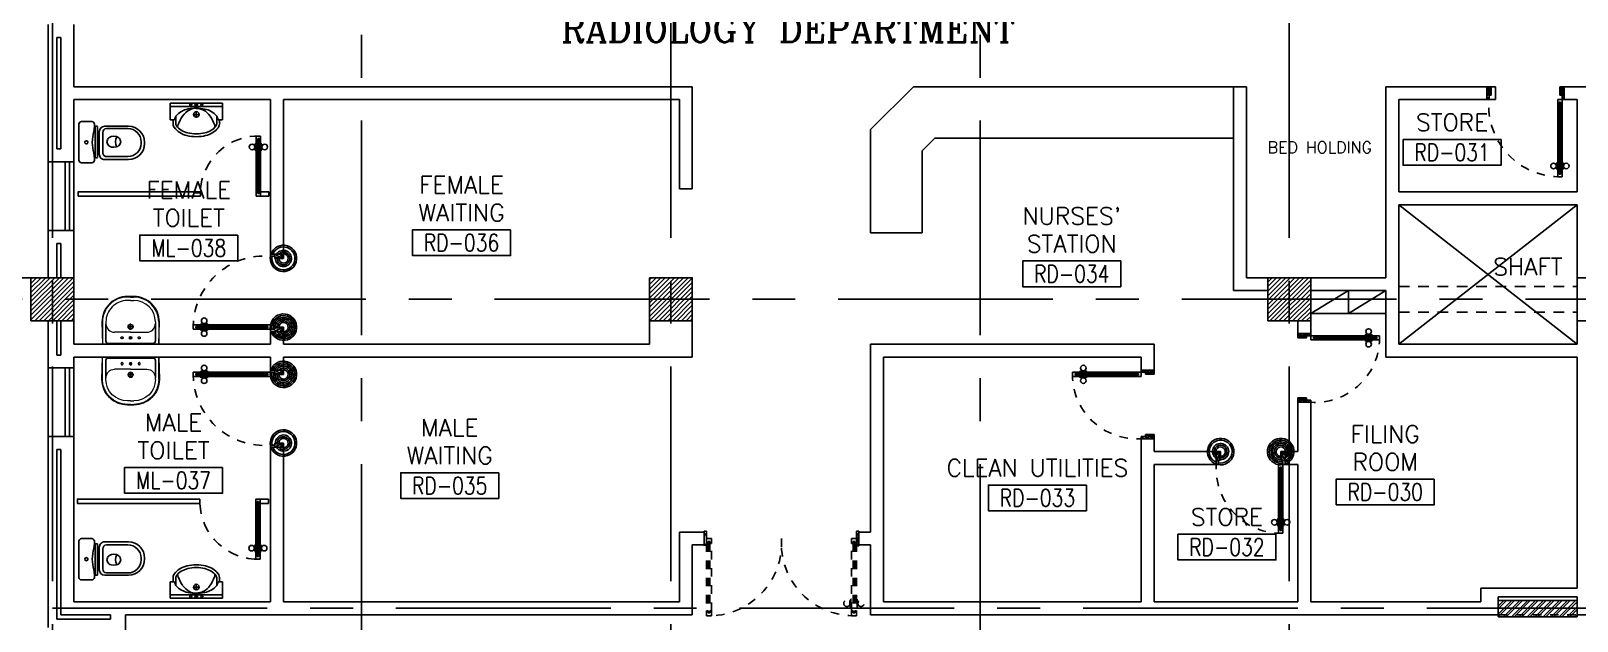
# Model space of a CAD drawing. Extents: x 417819.9 to 417911.9, y 43448 to 43539.2.
# Drawn here: x 417831.21 to 417849.21, y 43507.55 to 43514.42 of the extents above; entities that cross this region are included whole.
import ezdxf
from ezdxf.enums import TextEntityAlignment as Align

# ---------------------------------------------------------------- set-up
doc = ezdxf.new("R2010")
doc.units = 0
doc.header["$MEASUREMENT"] = 0
doc.header["$PDMODE"] = 3
doc.header["$PDSIZE"] = 0.1
for name, pattern in [('CENTERX2', [4, 2.5, -0.5, 0.5, -0.5]), ('DASHED', [0.75, 0.5, -0.25]), ('HIDDEN', [0.375, 0.25, -0.125]), ('HIDDEN2', [0.1875, 0.125, -0.0625])]:
    doc.linetypes.add(name, pattern=pattern)
doc.layers.get('0').update_dxf_attribs({"color": 11, "linetype": 'CONTINUOUS'})
doc.layers.get('DEFPOINTS').update_dxf_attribs({"color": 11, "linetype": 'CONTINUOUS'})
for name, color, linetype in [('AX-DIM', 11, 'CONTINUOUS'), ('AXES', 11, 'CENTERX2'), ('CANOPY-LN', 11, 'CONTINUOUS'), ('COL', 11, 'CONTINUOUS'), ('COUNTER', 11, 'CONTINUOUS'), ('DOOR', 11, 'CONTINUOUS'), ('E-PANELBX', 11, 'CONTINUOUS'), ('FHC', 11, 'CONTINUOUS'), ('FIX', 11, 'CONTINUOUS'), ('HAT', 11, 'CONTINUOUS'), ('HIDDEN', 11, 'HIDDEN2'), ('INSUL', 11, 'CONTINUOUS'), ('Locker', 11, 'CONTINUOUS'), ('PART', 11, 'CONTINUOUS'), ('RM-BOX', 11, 'CONTINUOUS'), ('RM-NAME', 11, 'CONTINUOUS'), ('RM-NO', 11, 'CONTINUOUS'), ('SUNI-FUR', 11, 'CONTINUOUS'), ('WALL', 11, 'CONTINUOUS'), ('WIN', 11, 'CONTINUOUS')]:
    doc.layers.add(name, color=color, linetype=linetype)
doc.styles.add('ROMANC', font='romanc', dxfattribs={"height": 0.1})
doc.styles.add('ROMANS', font='ROMANS.shx', dxfattribs={"width": 0.6})
doc.dimstyles.new('STANDARD in', dxfattribs={"dimtxt": 0.2, "dimasz": 0.1, "dimexe": 0.07, "dimexo": 0.05, "dimgap": 0.1, "dimtad": 1, "dimdec": 0, "dimlfac": 1000, "dimzin": 0, "dimdsep": 46, "dimtxsty": 'ROMANS', "dimblk": 'ARCHTICK', "dimcen": 0.05, "dimdle": 0.05, "dimclrd": 7, "dimclre": 7, "dimclrt": 2, "dimadec": 0, "dimazin": 0, "dimtfac": 1, "dimtdec": 0, "dimtmove": 2, "dimatfit": 3, "dimldrblk": 'ARCHTICK', "dimfxl": 0, "dimtolj": 1, "dimtzin": 0, "dimarcsym": 0})

# ---------------------------------------------------------------- blocks, each defined once
blk = doc.blocks.new('_ARCHTICK')
at = {"color": 0, "linetype": 'ByBlock', "const_width": 0.15}
blk.add_lwpolyline([(-0.5, -0.5), (0.5, 0.5)], dxfattribs=at)
blk = doc.blocks.new('*D167')
at = {"layer": 'AX-DIM', "color": 7, "lineweight": -2}
for p, q in [((417821.305, 43466.574), (417821.305, 43525.994)), ((417831.157, 43525.944), (417821.235, 43525.944)), ((417831.157, 43466.624), (417821.235, 43466.624))]:
    blk.add_line(p, q, dxfattribs=at)
at = {"layer": 'DEFPOINTS', "color": 0}
for p in [(417821.305, 43525.944), (417831.207, 43525.944), (417831.207, 43466.624)]:
    blk.add_point(p, dxfattribs=at)
at = {"layer": 'AX-DIM', "color": 7, "lineweight": -2, "xscale": 0.1, "yscale": 0.1, "zscale": 0.1}
for p, rotation in [((417821.305, 43525.944), 90), ((417821.305, 43466.624), 270)]:
    blk.add_blockref('_ARCHTICK', p, dxfattribs=dict(at, rotation=rotation))
at = {"layer": 'AX-DIM', "color": 2, "insert": (417821.105, 43496.284), "char_height": 0.2, "attachment_point": 5, "rotation": 90, "style": 'ROMANS'}
blk.add_mtext('\\A1;59320', dxfattribs=at)
blk = doc.blocks.new('A$C7E3856AC')
at = {"layer": 'DOOR', "color": 0, "linetype": 'HIDDEN', "ltscale": 0.3}
for p, q in [((131, 800), (81, 800)), ((81, 750), (81, 800)), ((131, 800), (131, 750)), ((1581, 800), (1581, 750)), ((1631, 800), (1581, 800)), ((1631, 750), (1631, 800)), ((98, 750), (81, 750)), ((114, 770), (98, 770)), ((98, 770), (98, 750)), ((114, 750), (114, 770)), ((131, 750), (114, 750)), ((1581, 750), (1598, 750)), ((1598, 770), (1614, 770)), ((1598, 750), (1598, 770)), ((1614, 770), (1614, 750)), ((1614, 750), (1631, 750)), ((74, 160), (65, 160)), ((65, 95), (65, 160)), ((81, 173), (74, 173)), ((74, 173), (74, 83)), ((74, 95), (74, 160)), ((131, 173), (138, 173)), ((138, 173), (138, 83)), ((138, 160), (147, 160)), ((138, 95), (138, 160)), ((147, 95), (147, 160)), ((74, 95), (65, 95)), ((81, 83), (74, 83)), ((81, 50), (98, 50)), ((81, 50), (81, 0)), ((81, 0), (131, 0)), ((131, 0), (81, 0)), ((98, 50), (98, 30)), ((98, 30), (114, 30)), ((114, 50), (131, 50)), ((114, 50), (114, 30)), ((131, 83), (138, 83)), ((131, 50), (131, 0)), ((138, 95), (147, 95)), ((1598, 50), (1581, 50)), ((1581, 50), (1581, 0)), ((1631, 0), (1581, 0)), ((1581, 0), (1631, 0)), ((1598, 50), (1598, 30)), ((1614, 30), (1598, 30)), ((1631, 50), (1614, 50)), ((1614, 50), (1614, 30)), ((1631, 50), (1631, 0))]:
    blk.add_line(p, q, dxfattribs=at)
at = {"layer": 'DOOR', "linetype": 'HIDDEN', "ltscale": 0.3}
for p, q in [((81, 750), (81, 50)), ((98, 750), (98, 50)), ((114, 750), (114, 50)), ((131, 50), (131, 750)), ((1581, 50), (1581, 750)), ((1598, 750), (1598, 50)), ((1614, 750), (1614, 50)), ((1631, 750), (1631, 50))]:
    blk.add_line(p, q, dxfattribs=at)
at = {"layer": 'DOOR', "color": 0, "linetype": 'HIDDEN', "ltscale": 0.3}
for centre in [(32, 128), (179, 128)]:
    blk.add_circle(centre, 32.4, dxfattribs=at)
at = {"layer": 'DOOR', "linetype": 'HIDDEN', "ltscale": 0.3}
for centre, start, end in [((106, 752), 268.0938, 3.7249), ((1606, 752), 176.2751, 271.9062)]:
    blk.add_arc(centre, 752, start, end, dxfattribs=at)
blk = doc.blocks.new('*X105')
at = {"color": 0}
for p, q in [((24139, 55110), (24630, 55601)), ((24139, 55164), (24577, 55601)), ((24139, 55217), (24524, 55601)), ((24139, 55270), (24471, 55601)), ((24139, 55323), (24418, 55601)), ((24139, 55376), (24365, 55601)), ((24139, 55429), (24312, 55601)), ((24139, 55482), (24258, 55601)), ((24139, 55535), (24205, 55601)), ((24139, 55588), (24152, 55601)), ((24183, 55101), (24639, 55557)), ((24236, 55101), (24639, 55504)), ((24289, 55101), (24639, 55451)), ((24342, 55101), (24639, 55398)), ((24395, 55101), (24639, 55345)), ((24448, 55101), (24639, 55292)), ((24501, 55101), (24639, 55239)), ((24554, 55101), (24639, 55186)), ((24607, 55101), (24639, 55133))]:
    blk.add_line(p, q, dxfattribs=at)
blk = doc.blocks.new('COL50')
at = {"layer": 'COL'}
blk.add_lwpolyline([(-250, 250), (-250, -250), (250, -250), (250, 250)], close=True, dxfattribs=at)
blk = doc.blocks.new('*X104')
at = {"color": 0}
for p, q in [((31339, 55151), (31789, 55601)), ((31339, 55204), (31736, 55601)), ((31339, 55257), (31683, 55601)), ((31339, 55310), (31630, 55601)), ((31339, 55363), (31577, 55601)), ((31339, 55416), (31524, 55601)), ((31339, 55469), (31471, 55601)), ((31339, 55522), (31418, 55601)), ((31339, 55575), (31365, 55601)), ((31342, 55101), (31839, 55598)), ((31395, 55101), (31839, 55545)), ((31448, 55101), (31839, 55492)), ((31501, 55101), (31839, 55439)), ((31554, 55101), (31839, 55386)), ((31607, 55101), (31839, 55333)), ((31660, 55101), (31839, 55280)), ((31713, 55101), (31839, 55227)), ((31766, 55101), (31839, 55174)), ((31820, 55101), (31839, 55121))]:
    blk.add_line(p, q, dxfattribs=at)
blk = doc.blocks.new('RM1')
at = {"layer": 'RM-BOX'}
blk.add_lwpolyline([(570, -200), (-570, -200), (-570, -500), (570, -500)], close=True, dxfattribs=at)
at = {"layer": 'RM-NAME', "style": 'ROMANS'}
for tag, p in [('ROOMNAME1', (0, 324)), ('ROOMNAME2', (0, 0))]:
    blk.add_attdef(tag, text='', height=200, dxfattribs=at).set_placement(p, align=Align.MIDDLE)
at = {"layer": 'RM-NO', "style": 'ROMANS', "width": 0.8}
blk.add_attdef('ROOMNO', text='', height=200, dxfattribs=at).set_placement((0, -350), align=Align.MIDDLE)
blk = doc.blocks.new('*X130')
at = {"color": 0}
for p, q in [((39290, 55942), (39763, 56416)), ((39290, 55995), (39710, 56416)), ((39290, 56048), (39657, 56416)), ((39290, 56101), (39604, 56416)), ((39290, 56154), (39551, 56416)), ((39290, 56207), (39498, 56416)), ((39290, 56260), (39445, 56416)), ((39290, 56313), (39392, 56416)), ((39290, 56366), (39339, 56416)), ((39316, 55916), (39790, 56389)), ((39369, 55916), (39790, 56336)), ((39422, 55916), (39790, 56283)), ((39475, 55916), (39790, 56230)), ((39528, 55916), (39790, 56177)), ((39581, 55916), (39790, 56124)), ((39634, 55916), (39790, 56071)), ((39687, 55916), (39790, 56018)), ((39741, 55916), (39790, 55965))]:
    blk.add_line(p, q, dxfattribs=at)
blk = doc.blocks.new('DOOR90')
at = {"layer": 'DOOR', "color": 7, "linetype": 'ByBlock'}
for p, q in [((-150, 0), (0, 0)), ((-150, 0), (-150, -25)), ((0, -50), (-114, 0)), ((0, -50), (-40, 0)), ((0, -50), (0, 0)), ((-1000, -25), (-1050, -25)), ((-1050, -75), (-1050, -25)), ((-1050, -25), (-1050, -75)), ((-1000, -75), (-1050, -75)), ((-1000, -42), (-1020, -42)), ((-1020, -42), (-1020, -58)), ((-1000, -58), (-1020, -58)), ((-1000, -25), (-1000, -42)), ((-1000, -58), (-1000, -75)), ((-878, -18), (-968, -18)), ((-968, -25), (-968, -18)), ((-968, -75), (-968, -82)), ((-878, -82), (-968, -82)), ((-955, -9), (-890, -9)), ((-955, -18), (-955, -9)), ((-955, -18), (-890, -18)), ((-955, -82), (-890, -82)), ((-955, -82), (-955, -91)), ((-955, -91), (-890, -91)), ((-890, -18), (-890, -9)), ((-890, -82), (-890, -91)), ((-878, -25), (-878, -18)), ((-878, -75), (-878, -82)), ((-200, -25), (-150, -25)), ((-200, -42), (-200, -25)), ((-180, -42), (-200, -42)), ((-200, -58), (-180, -58)), ((-200, -75), (-200, -58)), ((-150, -75), (-200, -75)), ((-180, -58), (-180, -42)), ((-150, -25), (-100, -25)), ((-150, -75), (-150, -25)), ((-100, -25), (-100, -50)), ((0, -50), (-100, -37)), ((-100, -50), (0, -50)), ((-150, -875), (-100, -875)), ((-150, -900), (-150, -875)), ((-150, -900), (0, -900)), ((0, -900), (-150, -900)), ((0, -850), (-114, -900)), ((-100, -875), (-100, -850)), ((0, -850), (-100, -863)), ((-100, -850), (0, -850)), ((0, -850), (-40, -900)), ((0, -850), (0, -900))]:
    blk.add_line(p, q, dxfattribs=at)
at = {"layer": 'DOOR', "linetype": 'ByBlock'}
for p, q in [((-200, -25), (-1000, -25)), ((-200, -42), (-1000, -42)), ((-200, -58), (-1000, -58)), ((-1000, -75), (-200, -75))]:
    blk.add_line(p, q, dxfattribs=at)
at = {"layer": 'DOOR', "color": 7, "linetype": 'ByBlock'}
for centre in [(-923, 24), (-923, -124)]:
    blk.add_circle(centre, 32.4, dxfattribs=at)
for centre, radius, start, end in [((0, -50), 154, 161.1053, 166.2858), ((0, -50), 94.4, 148.0182, 180), ((0, -50), 134, 158.1598, 169.28), ((0, -50), 114, 154.0838, 167.3774), ((0, -50), 74.4, 137.7764, 180), ((0, -50), 54.4, 113.2074, 180), ((0, -50), 34.4, 90, 180), ((0, -50), 14.4, 90, 180), ((0, -850), 154, 193.7142, 198.8947), ((0, -850), 134, 190.72, 201.8402), ((0, -850), 94.4, 180, 211.9818), ((0, -850), 74.4, 180, 222.2236), ((0, -850), 54.4, 180, 246.7926), ((0, -850), 34.4, 180, 270), ((0, -850), 14.4, 180, 270)]:
    blk.add_arc(centre, radius, start, end, dxfattribs=at)
at = {"layer": 'DOOR', "linetype": 'HIDDEN', "ltscale": 0.5}
blk.add_arc((-222, -50), 828, 178.2701, 275.003, dxfattribs=at)
blk = doc.blocks.new('A$C09EF76E8')
at = {"layer": 'DOOR', "color": 0, "linetype": 'ByBlock'}
for p, q in [((777, 950), (727, 950)), ((727, 950), (777, 950)), ((727, 900), (727, 950)), ((760, 920), (744, 920)), ((744, 900), (744, 920)), ((760, 900), (760, 920)), ((777, 900), (777, 950)), ((719, 855), (710, 855)), ((710, 855), (710, 790)), ((719, 790), (710, 790)), ((727, 868), (719, 868)), ((719, 778), (719, 868)), ((719, 855), (719, 790)), ((727, 778), (719, 778)), ((744, 900), (727, 900)), ((777, 900), (760, 900)), ((777, 868), (784, 868)), ((777, 778), (784, 778)), ((784, 778), (784, 868)), ((784, 855), (793, 855)), ((784, 855), (784, 790)), ((784, 790), (793, 790)), ((793, 855), (793, 790)), ((727, 150), (727, 200)), ((727, 200), (744, 200)), ((744, 200), (744, 180)), ((760, 180), (760, 200)), ((760, 200), (777, 200)), ((777, 200), (777, 150)), ((2, 0), (2, 150)), ((2, 150), (27, 150)), ((2, 150), (2, 0)), ((27, 150), (27, 100)), ((27, 100), (52, 100)), ((52, 100), (52, 0)), ((727, 150), (777, 150)), ((744, 180), (760, 180)), ((777, 100), (752, 100)), ((752, 100), (752, 0)), ((777, 150), (777, 100)), ((802, 150), (777, 150)), ((802, 150), (802, 0)), ((52, 0), (2, 0)), ((752, 0), (802, 0))]:
    blk.add_line(p, q, dxfattribs=at)
at = {"layer": 'DOOR', "linetype": 'ByBlock'}
for p, q in [((727, 900), (727, 200)), ((744, 200), (744, 900)), ((760, 200), (760, 900)), ((777, 200), (777, 900)), ((802, 0), (802, 150))]:
    blk.add_line(p, q, dxfattribs=at)
at = {"layer": 'DOOR', "color": 9, "linetype": 'ByBlock'}
for p, q in [((52, 0), (2, 114)), ((52, 0), (2, 40)), ((52, 0), (38, 100)), ((752, 0), (802, 114)), ((752, 0), (765, 100)), ((752, 0), (802, 40))]:
    blk.add_line(p, q, dxfattribs=at)
at = {"layer": 'DOOR', "color": 0, "linetype": 'ByBlock'}
for centre in [(678, 823), (825, 823)]:
    blk.add_circle(centre, 32.4, dxfattribs=at)
at = {"layer": 'DOOR', "linetype": 'HIDDEN', "ltscale": 0.5}
blk.add_arc((752, 199), 752, 88.0938, 183.7249, dxfattribs=at)
at = {"layer": 'DOOR', "color": 9, "linetype": 'ByBlock'}
for centre, radius, start, end in [((52, 0), 154, 103.7142, 108.8947), ((52, 0), 134, 100.72, 111.8402), ((52, 0), 94.4, 90, 121.9818), ((52, 0), 74.4, 90, 132.2236), ((52, 0), 54.4, 90, 156.7926), ((52, 0), 34.4, 90, 180), ((52, 0), 14.4, 90, 180), ((752, 0), 94.4, 58.0182, 90), ((752, 0), 74.4, 47.7764, 90), ((752, 0), 54.4, 23.2074, 90), ((752, 0), 34.4, 0, 90), ((752, 0), 14.4, 0, 90), ((752, 0), 134, 68.1598, 79.28), ((752, 0), 114, 64.0838, 77.3774), ((752, 0), 154, 71.1053, 76.2858)]:
    blk.add_arc(centre, radius, start, end, dxfattribs=at)
blk = doc.blocks.new('2')
at = {"layer": 'SUNI-FUR', "linetype": 'Continuous'}
for p, q in [((0.016, 0.724), (-0.003, 0.724)), ((0.014, 0.765), (0.004, 0.765)), ((-0.185, 0.576), (-0.185, 0.3)), ((-0.159, 0.57), (-0.159, 0.32)), ((0.168, 0.32), (0.168, 0.57)), ((0.203, 0.3), (0.203, 0.576)), ((-0.065, 0.438), (-0.07, 0.406)), ((-0.07, 0.406), (-0.065, 0.375)), ((-0.005, 0.487), (-0.029, 0.481)), ((0.019, 0.481), (-0.005, 0.487)), ((0.06, 0.406), (0.055, 0.438)), ((0.057, 0.377), (0.06, 0.406)), ((-0.186, 0.199), (-0.186, 0.208)), ((-0.176, 0.218), (0.172, 0.218)), ((0.172, 0.189), (-0.176, 0.189)), ((-0.122, 0.237), (0.009, 0.237)), ((-0.113, 0.279), (0.008, 0.279)), ((-0.029, 0.331), (-0.005, 0.326)), ((-0.005, 0.326), (0.019, 0.331)), ((0.001, 0.279), (0.123, 0.279)), ((0.008, 0.279), (0.001, 0.279)), ((0.009, 0.237), (0.14, 0.237)), ((0.182, 0.208), (0.182, 0.199)), ((-0.241, 0.03), (-0.241, 0.15)), ((-0.211, 0.18), (-0.17, 0.18)), ((0.211, 0), (-0.211, 0)), ((0.174, 0.18), (0.211, 0.18)), ((0.174, 0.18), (0.174, 0.18)), ((0.241, 0.15), (0.241, 0.03))]:
    blk.add_line(p, q, dxfattribs=at)
blk.add_circle((0.002, 0.087), 0.0184, dxfattribs=at)
for centre, radius, start, end in [((0.004, 0.576), 0.189, 90, 180), ((-0.005, 0.57), 0.154, 90, 180), ((0.014, 0.576), 0.189, 0, 90), ((0.014, 0.57), 0.154, 0, 90), ((0.013, 0.412), 0.082, 141.0758, 161.504), ((0.013, 0.401), 0.082, 198.496, 218.9242), ((-0.007, 0.537), 0.112, 239.4234, 302.9162), ((0.002, 0.421), 0.0682, 117.1532, 141.0758), ((-0.012, 0.421), 0.0682, 38.9242, 62.8468), ((-0.023, 0.412), 0.082, 18.496, 38.9242), ((-0.029, 0.406), 0.0901, 321.0758, 341.504), ((-0.176, 0.208), 0.01, 90, 180), ((-0.176, 0.199), 0.01, 180, 270), ((-0.122, 0.3), 0.063, 180, 270), ((-0.116, 0.322), 0.0432, 183.5129, 273.5129), ((0.002, 0.392), 0.0682, 218.9242, 242.8468), ((-0.012, 0.392), 0.0682, 297.1532, 321.0758), ((0.125, 0.322), 0.0432, 266.4871, 356.4871), ((0.14, 0.3), 0.063, 270, 0), ((0.172, 0.208), 0.01, 0, 90), ((0.172, 0.199), 0.01, 270, 0), ((-0.211, 0.15), 0.03, 90, 180), ((-0.211, 0.03), 0.03, 180, 270), ((-0.201, -0.252), 0.433, 79.7535, 85.8109), ((0.075, 1.126), 0.973, 258.1938, 265.7347), ((-0.07, 1.126), 0.973, 274.2653, 281.8062), ((0.206, -0.252), 0.433, 94.1891, 100.2465), ((0.211, 0.15), 0.03, 0, 90), ((0.211, 0.03), 0.03, 270, 0)]:
    blk.add_arc(centre, radius, start, end, dxfattribs=at)
blk = doc.blocks.new('3')
at = {"layer": 'SUNI-FUR', "linetype": 'Continuous'}
for p, q in [((-0.304, 0), (-0.304, -0.192)), ((0.304, 0), (-0.304, 0)), ((0.304, -0.192), (0.304, 0)), ((0.304, -0.039), (-0.304, -0.039)), ((-0.254, -0.192), (-0.239, -0.15)), ((-0.239, -0.228), (-0.239, -0.15)), ((0.032, -0.13), (-0.032, -0.13)), ((0.016, -0.021), (-0.015, -0.021)), ((0, -0.005), (0, -0.037)), ((0, -0.098), (0, -0.162)), ((0.239, -0.15), (0.254, -0.192)), ((0.239, -0.15), (0.239, -0.228)), ((-0.304, -0.192), (-0.254, -0.192)), ((-0.271, -0.228), (-0.271, -0.192)), ((0.254, -0.192), (0.304, -0.192)), ((0.271, -0.192), (0.271, -0.228))]:
    blk.add_line(p, q, dxfattribs=at)
for centre, radius in [((-0.065, -0.021), 0.0124), ((0, -0.13), 0.0325), ((0, -0.021), 0.0155), ((0.065, -0.021), 0.0124)]:
    blk.add_circle(centre, radius, dxfattribs=at)
for centre, radius, start, end in [((-0.085, -0.267), 0.193, 117.0377, 142.6695), ((0.104, -0.343), 0.328, 144.0392, 163.2739), ((-0.028, -0.365), 0.307, 103.0865, 118.1878), ((0.054, -0.312), 0.27, 118.7422, 143.0578), ((-0.008, -0.528), 0.47, 89.0532, 100.9895), ((-0.012, -0.189), 0.13, 84.8536, 119.4454), ((0, -0.527), 0.469, 78.0637, 90), ((0.003, -0.228), 0.168, 61.4441, 91.1678), ((-0.04, -0.297), 0.25, 35.9608, 60.2764), ((0.034, -0.367), 0.306, 62.9623, 78.0637), ((-0.104, -0.343), 0.328, 16.7261, 35.9608), ((0.085, -0.267), 0.193, 37.3305, 62.9623), ((-0.191, -0.235), 0.0807, 174.5539, 214.673), ((-0.083, -0.16), 0.212, 214.673, 239.0867), ((-0.187, -0.234), 0.0525, 173.0893, 213.2084), ((-0.083, -0.16), 0.18, 214.673, 239.0867), ((0.204, -0.373), 0.433, 163.2739, 167.375), ((-0.035, -0.081), 0.305, 239.0867, 256.0699), ((-0.035, -0.081), 0.272, 239.0867, 256.0699), ((0, 0.062), 0.419, 256.0699, 270), ((0, 0.062), 0.419, 270, 283.9301), ((0.035, -0.081), 0.272, 283.9301, 300.9133), ((0.035, -0.081), 0.305, 283.9301, 300.9133), ((0.089, -0.171), 0.167, 300.9133, 325.327), ((0.089, -0.171), 0.2, 300.9133, 325.327), ((-0.204, -0.373), 0.433, 12.7359, 16.7261), ((0.171, -0.228), 0.068, 325.327, 0), ((0.171, -0.228), 0.101, 325.327, 0), ((0, 0.062), 0.452, 256.0699, 270), ((0, 0.062), 0.452, 270, 283.9301)]:
    blk.add_arc(centre, radius, start, end, dxfattribs=at)
blk = doc.blocks.new('LAV-003')
at = {"layer": 'FIX', "linetype": 'ByBlock'}
blk.add_line((-328, -25), (328, -25), dxfattribs=at)
at = {"layer": 'FIX', "linetype": 'Continuous', "lineweight": 20}
for p, q in [((-328, -285), (-328, -25)), ((0, -165), (-187, -165)), ((0, -165), (187, -165)), ((328, -285), (328, -25)), ((-288, -285), (-288, -265)), ((287, -285), (287, -265)), ((0, -535), (-38, -535)), ((0, -535), (38, -535)), ((0, -575), (-38, -575)), ((0, -575), (38, -575))]:
    blk.add_line(p, q, dxfattribs=at)
at = {"layer": 'FIX', "linetype": 'ByBlock', "ltscale": 0.3}
for p, q in [((-288, -265), (-288, -60)), ((0, -35), (-262, -35)), ((0, -35), (262, -35)), ((287, -265), (287, -60))]:
    blk.add_line(p, q, dxfattribs=at)
at = {"layer": 'FIX', "lineweight": 20}
for p, q in [((-16, -101), (15, -101)), ((0, -85), (0, -116))]:
    blk.add_line(p, q, dxfattribs=at)
at = {"layer": 'FIX', "linetype": 'DASHED', "lineweight": 20, "ltscale": 0.04}
for p, q in [((-36, -230), (37, -230)), ((0, -194), (0, -266))]:
    blk.add_line(p, q, dxfattribs=at)
at = {"layer": 'FIX', "linetype": 'Continuous', "lineweight": 20}
blk.add_lwpolyline([(295, -25), (0, -25), (-328, -25), (-334, -285, 0.414214), (-38, -582), (0, -582), (38, -582, 0.414214), (334, -285), (328, -25), (0, -25)], format="xyb", dxfattribs=at)
at = {"layer": 'FIX', "linetype": 'HIDDEN', "lineweight": 20, "ltscale": 0.05}
for centre in [(-100, -101), (100, -101)]:
    blk.add_circle(centre, 12.4, dxfattribs=at)
at = {"layer": 'FIX', "lineweight": 20}
for centre, radius in [((0, -101), 15.5), ((0, -230), 29.5), ((0, -230), 22.5)]:
    blk.add_circle(centre, radius, dxfattribs=at)
at = {"layer": 'FIX', "linetype": 'ByBlock', "ltscale": 0.3}
for centre, start, end in [((-262, -60), 90, 180), ((262, -60), 0, 90)]:
    blk.add_arc(centre, 25, start, end, dxfattribs=at)
at = {"layer": 'FIX', "linetype": 'Continuous', "lineweight": 20}
for centre, radius, start, end in [((-187, -265), 100, 90, 180), ((187, -265), 100, 0, 90), ((-38, -285), 290, 180, 270), ((-38, -285), 250, 180, 270), ((38, -285), 290, 270, 0), ((38, -285), 250, 270, 0)]:
    blk.add_arc(centre, radius, start, end, dxfattribs=at)

msp = doc.modelspace()

# ---------------------------------------------------------------- hatches: boundary and pattern name
at = {"layer": 'FHC', "linetype": 'ByBlock', "ltscale": 0.3}
h = msp.add_hatch(dxfattribs=at)
h.set_pattern_fill('ANSI32', color=11, scale=175, style=0)
h.set_pattern_definition([(44.999998, (417616.090424, 43476.54332), (-0.046403885, 0.046403882), []), (44.999998, (417616.12136, 43476.54332), (-0.046403885, 0.046403882), [])])
h.paths.add_polyline_path([(417849.2066, 43507.5943), (417849.2066, 43507.7843), (417848.2866, 43507.7843), (417848.2866, 43507.5943)])
h.paths.add_polyline_path([(417848.074, 43507.1732), (417848.074, 43507.594), (417848.3365, 43507.594), (417848.3365, 43507.1732)], flags=9)

# ---------------------------------------------------------------- linework, layer by layer
at = {"layer": 'AXES'}
for p, q in [((417831.4566, 43460.01), (417831.4566, 43538.4875)), ((417838.6566, 43460.01), (417838.6566, 43538.4875)), ((417845.8566, 43460.01), (417845.8566, 43538.4875)), ((417835.0566, 43466.8743), (417835.0566, 43525.6943)), ((417842.2566, 43466.8743), (417842.2566, 43525.6943)), ((417820.6052, 43511.2943), (417889.6966, 43511.2943)), ((417831.4566, 43507.6943), (417889.6966, 43507.6943))]:
    msp.add_line(p, q, dxfattribs=at)
at = {"layer": 'CANOPY-LN', "linetype": 'HIDDEN2'}
msp.add_line((417829.0566, 43511.5443), (417831.2066, 43511.5443), dxfattribs=at)
at = {"layer": 'CANOPY-LN', "linetype": 'HIDDEN2', "ltscale": 1.5}
msp.add_line((417829.0566, 43511.5443), (417831.2066, 43511.5443), dxfattribs=at)
at = {"layer": 'COUNTER'}
for p, q in [((417841.4805, 43513.7693), (417840.9805, 43513.2693)), ((417845.2066, 43513.7693), (417841.4805, 43513.7693)), ((417840.9805, 43513.2693), (417840.9805, 43512.0693)), ((417841.7291, 43513.1693), (417841.5805, 43513.0208)), ((417845.2066, 43513.1693), (417841.7291, 43513.1693)), ((417841.5805, 43513.0208), (417841.5805, 43512.0693)), ((417840.9805, 43512.0693), (417841.5805, 43512.0693))]:
    msp.add_line(p, q, dxfattribs=at)
at = {"layer": 'DOOR', "linetype": 'ByBlock'}
for p, q in [((417833.8132, 43513.1002), (417833.8132, 43513.0354)), ((417833.8222, 43513.1002), (417833.8132, 43513.1002)), ((417833.8222, 43513.0354), (417833.8132, 43513.0354)), ((417833.8222, 43513.0228), (417833.8222, 43513.1128)), ((417833.8294, 43513.1128), (417833.8222, 43513.1128)), ((417833.8222, 43513.1002), (417833.8222, 43513.0354)), ((417833.8294, 43513.0228), (417833.8222, 43513.0228)), ((417833.8294, 43513.1451), (417833.8294, 43513.1951)), ((417833.8294, 43513.1951), (417833.8794, 43513.1951)), ((417833.8794, 43513.1951), (417833.8294, 43513.1951)), ((417833.8294, 43513.1451), (417833.8294, 43512.5451)), ((417833.8464, 43513.1451), (417833.8294, 43513.1451)), ((417833.8464, 43513.1451), (417833.8464, 43513.1651)), ((417833.8624, 43513.1651), (417833.8464, 43513.1651)), ((417833.8464, 43512.5451), (417833.8464, 43513.1451)), ((417833.8624, 43513.1451), (417833.8624, 43513.1651)), ((417833.8624, 43512.5451), (417833.8624, 43513.1451)), ((417833.8794, 43513.1451), (417833.8624, 43513.1451)), ((417833.8794, 43513.1451), (417833.8794, 43513.1951)), ((417833.8794, 43512.5451), (417833.8794, 43513.1451)), ((417833.8794, 43513.1128), (417833.8866, 43513.1128)), ((417833.8794, 43513.0228), (417833.8866, 43513.0228)), ((417833.8866, 43513.0228), (417833.8866, 43513.1128)), ((417833.8866, 43513.1002), (417833.8866, 43513.0354)), ((417833.8866, 43513.1002), (417833.8956, 43513.1002)), ((417833.8866, 43513.0354), (417833.8956, 43513.0354)), ((417833.8956, 43513.1002), (417833.8956, 43513.0354)), ((417833.8294, 43512.4951), (417833.8294, 43512.5451)), ((417833.8294, 43512.5451), (417833.8464, 43512.5451)), ((417833.8294, 43512.4951), (417833.8794, 43512.4951)), ((417833.8464, 43512.5451), (417833.8464, 43512.5251)), ((417833.8464, 43512.5251), (417833.8624, 43512.5251)), ((417833.8624, 43512.5251), (417833.8624, 43512.5451)), ((417833.8624, 43512.5451), (417833.8794, 43512.5451)), ((417833.8239, 43508.967), (417833.8239, 43508.917)), ((417833.8239, 43508.967), (417833.8739, 43508.967)), ((417833.8239, 43508.317), (417833.8239, 43508.917)), ((417833.8239, 43508.917), (417833.8409, 43508.917)), ((417833.8409, 43508.917), (417833.8409, 43508.937)), ((417833.8409, 43508.937), (417833.8569, 43508.937)), ((417833.8409, 43508.917), (417833.8409, 43508.317)), ((417833.8569, 43508.937), (417833.8569, 43508.917)), ((417833.8569, 43508.917), (417833.8569, 43508.317)), ((417833.8569, 43508.917), (417833.8739, 43508.917)), ((417833.8739, 43508.917), (417833.8739, 43508.317)), ((417833.8077, 43508.362), (417833.8077, 43508.4268)), ((417833.8167, 43508.4268), (417833.8077, 43508.4268)), ((417833.8167, 43508.362), (417833.8077, 43508.362)), ((417833.8167, 43508.4394), (417833.8167, 43508.3494)), ((417833.8239, 43508.4394), (417833.8167, 43508.4394)), ((417833.8167, 43508.362), (417833.8167, 43508.4268)), ((417833.8239, 43508.3494), (417833.8167, 43508.3494)), ((417833.8739, 43508.4394), (417833.8811, 43508.4394)), ((417833.8739, 43508.3494), (417833.8811, 43508.3494)), ((417833.8811, 43508.4394), (417833.8811, 43508.3494)), ((417833.8811, 43508.362), (417833.8811, 43508.4268)), ((417833.8811, 43508.4268), (417833.8901, 43508.4268)), ((417833.8811, 43508.362), (417833.8901, 43508.362)), ((417833.8901, 43508.362), (417833.8901, 43508.4268)), ((417833.8239, 43508.317), (417833.8239, 43508.267)), ((417833.8409, 43508.317), (417833.8239, 43508.317)), ((417833.8239, 43508.267), (417833.8739, 43508.267)), ((417833.8739, 43508.267), (417833.8239, 43508.267)), ((417833.8409, 43508.317), (417833.8409, 43508.297)), ((417833.8569, 43508.297), (417833.8409, 43508.297)), ((417833.8569, 43508.317), (417833.8569, 43508.297)), ((417833.8739, 43508.317), (417833.8569, 43508.317)), ((417833.8739, 43508.317), (417833.8739, 43508.267))]:
    msp.add_line(p, q, dxfattribs=at)
at = {"layer": 'DOOR', "color": 0, "linetype": 'ByBlock'}
for p, q in [((417833.8794, 43512.5451), (417833.8794, 43512.4951)), ((417833.8739, 43508.917), (417833.8739, 43508.967)), ((417839.0722, 43508.592), (417839.0441, 43508.592)), ((417839.0441, 43508.592), (417839.0441, 43508.4233)), ((417839.0722, 43508.4233), (417839.0722, 43508.592)), ((417840.816, 43508.4233), (417840.816, 43508.592)), ((417840.816, 43508.592), (417840.8441, 43508.592)), ((417840.8441, 43508.592), (417840.8441, 43508.4233)), ((417840.7597, 43508.5077), (417840.816, 43508.5077)), ((417840.816, 43508.4514), (417840.816, 43508.5077)), ((417840.8441, 43508.4233), (417840.816, 43508.4233))]:
    msp.add_line(p, q, dxfattribs=at)
at = {"layer": 'DOOR', "color": 9, "linetype": 'ByBlock'}
for p, q in [((417839.0722, 43508.5695), (417839.0441, 43508.5469)), ((417840.816, 43508.5695), (417840.8441, 43508.5469)), ((417840.816, 43508.5281), (417840.8441, 43508.4641))]:
    msp.add_line(p, q, dxfattribs=at)
at = {"layer": 'DOOR', "linetype": 'ByBlock'}
for centre in [(417833.7808, 43513.0678), (417833.9283, 43513.0678), (417833.7754, 43508.3944), (417833.9224, 43508.3944)]:
    msp.add_circle(centre, 0.0324, dxfattribs=at)
at = {"layer": 'DOOR', "linetype": 'HIDDEN', "ltscale": 0.5}
for centre, start, end in [((417833.8544, 43512.5201), 87.8789, 177.8789), ((417833.8489, 43508.942), 182.1211, 272.1211)]:
    msp.add_arc(centre, 0.6755, start, end, dxfattribs=at)
at = {"layer": 'DOOR', "color": 9, "linetype": 'ByBlock'}
for centre, radius, start, end in [((417839.1004, 43508.592), 0.0612, 203.20738, 242.64242), ((417840.7879, 43508.592), 0.0612, 297.35758, 336.79262), ((417840.7879, 43508.592), 0.0837, 289.63413, 312.22357), ((417839.1004, 43508.4233), 0.0387, 136.61069, 180), ((417840.7879, 43508.592), 0.1062, 285.35656, 301.98181), ((417840.7879, 43508.592), 0.1287, 282.62257, 295.91616), ((417840.7879, 43508.592), 0.1512, 280.71998, 291.84015), ((417840.7879, 43508.4233), 0.0387, 0, 43.38931), ((417840.7879, 43508.592), 0.1737, 283.71423, 288.89471)]:
    msp.add_arc(centre, radius, start, end, dxfattribs=at)
at = {"layer": 'E-PANELBX'}
for p, q in [((417846.5441, 43511.3943), (417846.1066, 43511.1265)), ((417846.9816, 43511.3943), (417846.5441, 43511.1265))]:
    msp.add_line(p, q, dxfattribs=at)
for points in [[(417846.1066, 43511.1265), (417846.5441, 43511.1265), (417846.5441, 43511.3943), (417846.1066, 43511.3943)], [(417846.5441, 43511.1265), (417846.9816, 43511.1265), (417846.9816, 43511.3943), (417846.5441, 43511.3943)]]:
    msp.add_lwpolyline(points, close=True, dxfattribs=at)
at = {"layer": 'FHC', "linetype": 'ByBlock', "ltscale": 0.3}
for p, q in [((417848.2866, 43507.7843), (417849.2066, 43507.7843)), ((417848.2866, 43507.5943), (417848.2866, 43507.7843)), ((417849.2066, 43507.7843), (417849.2066, 43507.5943)), ((417849.2066, 43507.5943), (417848.2866, 43507.5943))]:
    msp.add_line(p, q, dxfattribs=at)
at = {"layer": 'HIDDEN', "color": 251}
for p, q in [((417847.1316, 43511.4443), (417849.2066, 43511.4443)), ((417847.1316, 43511.1443), (417849.2066, 43511.1443))]:
    msp.add_line(p, q, dxfattribs=at)
at = {"layer": 'INSUL'}
for p, q in [((417831.5066, 43514.3443), (417831.5566, 43514.3443)), ((417831.5066, 43513.0443), (417831.5066, 43514.3443)), ((417831.5566, 43513.0443), (417831.5566, 43514.3443)), ((417831.5066, 43513.0443), (417831.5566, 43513.0443)), ((417831.5066, 43511.5443), (417831.5066, 43511.9443)), ((417831.5066, 43511.9443), (417831.5566, 43511.9443)), ((417831.5566, 43511.5443), (417831.5566, 43511.9443)), ((417831.5066, 43510.6443), (417831.5066, 43511.0443)), ((417831.5566, 43510.6443), (417831.5566, 43511.0443)), ((417831.5066, 43510.6443), (417831.5566, 43510.6443)), ((417831.5066, 43507.5693), (417831.5066, 43509.5443)), ((417831.5066, 43509.5443), (417831.5566, 43509.5443)), ((417831.5566, 43507.6193), (417831.5566, 43509.5443)), ((417831.5066, 43507.5693), (417832.1316, 43507.5693)), ((417831.5566, 43507.6193), (417832.1316, 43507.6193)), ((417832.1316, 43507.6193), (417832.1316, 43507.5693))]:
    msp.add_line(p, q, dxfattribs=at)
at = {"layer": 'Locker'}
for p, q in [((417847.1316, 43512.3943), (417849.2066, 43510.7693)), ((417849.2066, 43512.3943), (417847.1316, 43510.7693))]:
    msp.add_line(p, q, dxfattribs=at)
at = {"layer": 'PART'}
for p, q in [((417833.1794, 43512.5451), (417833.1794, 43512.4951)), ((417833.8794, 43512.5451), (417833.9776, 43512.5451)), ((417833.8794, 43512.4951), (417833.9776, 43512.4951)), ((417833.9776, 43512.5451), (417833.9776, 43512.4951)), ((417833.1739, 43508.917), (417833.1739, 43508.967)), ((417833.8739, 43508.967), (417833.9722, 43508.967)), ((417833.8739, 43508.917), (417833.9722, 43508.917)), ((417833.9722, 43508.967), (417833.9722, 43508.917))]:
    msp.add_line(p, q, dxfattribs=at)
for points in [[(417833.1794, 43512.5451), (417833.1794, 43512.4951), (417831.7567, 43512.4951), (417831.7567, 43512.5451)], [(417833.1739, 43508.967), (417833.1739, 43508.917), (417831.7488, 43508.917), (417831.7488, 43508.967)]]:
    msp.add_lwpolyline(points, close=True, dxfattribs=at)
at = {"layer": 'WALL'}
for p, q in [((417831.4066, 43512.8943), (417831.4066, 43514.4943)), ((417831.7066, 43513.7693), (417831.7066, 43514.4943)), ((417838.9066, 43513.7693), (417831.7066, 43513.7693)), ((417838.9066, 43512.5818), (417838.9066, 43513.7693)), ((417845.2066, 43511.3943), (417845.2066, 43513.7693)), ((417845.3566, 43513.7693), (417845.2066, 43513.7693)), ((417845.3566, 43511.5443), (417845.3566, 43513.7693)), ((417848.2566, 43513.7693), (417846.9816, 43513.7693)), ((417846.9816, 43511.5443), (417846.9816, 43513.7693)), ((417848.2566, 43513.6193), (417848.2566, 43513.7693)), ((417849.5066, 43513.7693), (417849.0566, 43513.7693)), ((417849.0566, 43513.6193), (417849.0566, 43513.7693)), ((417831.7066, 43512.8943), (417831.7066, 43513.6193)), ((417833.9966, 43513.6193), (417831.7066, 43513.6193)), ((417833.9966, 43513.6193), (417833.9966, 43511.8193)), ((417834.1466, 43513.6193), (417834.1466, 43511.8193)), ((417838.7566, 43513.6193), (417834.1466, 43513.6193)), ((417838.7566, 43512.5818), (417838.7566, 43513.6193)), ((417847.1316, 43512.5443), (417847.1316, 43513.6193)), ((417848.2566, 43513.6193), (417847.1316, 43513.6193)), ((417849.2066, 43513.6193), (417849.0566, 43513.6193)), ((417849.2066, 43512.5443), (417849.2066, 43513.6193)), ((417831.4066, 43512.8943), (417831.7066, 43512.8943)), ((417838.7566, 43512.5818), (417838.9066, 43512.5818)), ((417849.2066, 43512.5443), (417847.1316, 43512.5443)), ((417849.2066, 43512.3943), (417847.1316, 43512.3943)), ((417847.1316, 43510.7693), (417847.1316, 43512.3943)), ((417849.2066, 43511.5443), (417849.2066, 43512.3943)), ((417831.4066, 43511.5443), (417831.4066, 43512.0943)), ((417831.4066, 43512.0943), (417831.7066, 43512.0943)), ((417831.7066, 43511.5443), (417831.7066, 43512.0943)), ((417833.9966, 43511.8193), (417834.1466, 43511.8193)), ((417845.6066, 43511.5443), (417845.3566, 43511.5443)), ((417846.1066, 43511.5443), (417846.9816, 43511.5443)), ((417845.6066, 43511.3943), (417845.2066, 43511.3943)), ((417846.1066, 43511.3943), (417846.9816, 43511.3943)), ((417846.9816, 43510.6193), (417846.9816, 43511.3943)), ((417831.4066, 43510.4943), (417831.4066, 43511.0443)), ((417831.7066, 43510.7693), (417831.7066, 43511.0443)), ((417838.4066, 43511.0443), (417838.4066, 43510.7693)), ((417838.9066, 43510.6193), (417838.9066, 43511.0443)), ((417845.9566, 43511.0443), (417845.9566, 43510.8942)), ((417846.1066, 43511.0443), (417846.1066, 43510.8942)), ((417849.2066, 43510.7693), (417849.2066, 43511.0443)), ((417833.9966, 43510.9193), (417834.1466, 43510.9193)), ((417833.9966, 43510.9193), (417833.9966, 43510.7693)), ((417834.1466, 43510.9193), (417834.1466, 43510.7693)), ((417845.9566, 43510.8942), (417846.1066, 43510.8942)), ((417833.9966, 43510.7693), (417831.7066, 43510.7693)), ((417838.4066, 43510.7693), (417834.1466, 43510.7693)), ((417844.2816, 43510.7693), (417840.9816, 43510.7693)), ((417840.9816, 43508.5827), (417840.9816, 43510.7693)), ((417844.2816, 43510.4693), (417844.2816, 43510.7693)), ((417849.2066, 43510.7693), (417847.1316, 43510.7693)), ((417831.7066, 43510.4943), (417831.7066, 43510.6193)), ((417833.9966, 43510.6193), (417831.7066, 43510.6193)), ((417833.9966, 43510.6193), (417833.9966, 43510.4693)), ((417838.9066, 43510.6193), (417834.1466, 43510.6193)), ((417834.1466, 43510.6193), (417834.1466, 43510.4693)), ((417841.1316, 43507.7693), (417841.1316, 43510.6193)), ((417844.1316, 43510.6193), (417841.1316, 43510.6193)), ((417844.1316, 43510.4693), (417844.1316, 43510.6193)), ((417849.2066, 43510.6193), (417846.9816, 43510.6193)), ((417849.2066, 43507.9293), (417849.2066, 43510.6193)), ((417831.4066, 43510.4943), (417831.7066, 43510.4943)), ((417833.9966, 43510.4693), (417834.1466, 43510.4693)), ((417844.2816, 43510.4693), (417844.1316, 43510.4693)), ((417845.9566, 43510.0942), (417846.1066, 43510.0942)), ((417845.9566, 43510.0942), (417845.9566, 43509.5193)), ((417846.1066, 43510.0942), (417846.1066, 43507.7693)), ((417831.4066, 43507.4693), (417831.4066, 43509.6943)), ((417831.4066, 43509.6943), (417831.7066, 43509.6943)), ((417831.7066, 43507.7693), (417831.7066, 43509.6943)), ((417844.1316, 43507.7693), (417844.1316, 43509.6693)), ((417844.2816, 43509.6693), (417844.1316, 43509.6693)), ((417844.2816, 43509.5193), (417844.2816, 43509.6693)), ((417833.9966, 43509.5693), (417833.9966, 43507.7693)), ((417833.9966, 43509.5693), (417834.1466, 43509.5693)), ((417834.1466, 43509.5693), (417834.1466, 43507.7693)), ((417845.0066, 43509.5193), (417844.2816, 43509.5193)), ((417845.0066, 43509.5193), (417845.0066, 43509.3693)), ((417845.9566, 43509.5193), (417845.8066, 43509.5193)), ((417845.8066, 43509.5193), (417845.8066, 43509.3693)), ((417844.2816, 43507.7693), (417844.2816, 43509.3693)), ((417845.0066, 43509.3693), (417844.2816, 43509.3693)), ((417845.9566, 43509.3693), (417845.8066, 43509.3693)), ((417845.9566, 43509.3693), (417845.9566, 43507.7693)), ((417838.7566, 43508.5827), (417839.0441, 43508.5827)), ((417838.7566, 43507.7693), (417838.7566, 43508.5827)), ((417839.0441, 43508.5827), (417839.0441, 43508.4327)), ((417840.8441, 43508.5827), (417840.8441, 43508.4327)), ((417840.8441, 43508.5827), (417840.9816, 43508.5827)), ((417838.9066, 43508.4327), (417839.0441, 43508.4327)), ((417838.9066, 43507.6193), (417838.9066, 43508.4327)), ((417840.8441, 43508.4327), (417840.9816, 43508.4327)), ((417840.9816, 43507.6193), (417840.9816, 43508.4327)), ((417849.2066, 43507.9293), (417848.0866, 43507.9293)), ((417848.0866, 43507.7693), (417848.0866, 43507.9293)), ((417848.2866, 43507.8193), (417848.2866, 43507.8293)), ((417849.2066, 43507.8293), (417848.2866, 43507.8293)), ((417848.2866, 43507.6193), (417848.2866, 43507.8293)), ((417849.2066, 43507.7693), (417849.2066, 43507.8293)), ((417849.2066, 43507.8293), (417849.2066, 43507.6193)), ((417831.7066, 43507.7693), (417833.9966, 43507.7693)), ((417834.1466, 43507.7693), (417838.7566, 43507.7693)), ((417844.1316, 43507.7693), (417841.1316, 43507.7693)), ((417845.9566, 43507.7693), (417844.2816, 43507.7693)), ((417848.0866, 43507.7693), (417846.1066, 43507.7693)), ((417832.3066, 43507.6193), (417838.9066, 43507.6193)), ((417832.3066, 43507.2943), (417832.3066, 43507.6193)), ((417848.2866, 43507.6193), (417840.9816, 43507.6193)), ((417852.9816, 43507.6193), (417849.2066, 43507.6193))]:
    msp.add_line(p, q, dxfattribs=at)
at = {"layer": 'WALL', "color": 250, "linetype": 'HIDDEN', "ltscale": 0.25}
msp.add_line((417848.2917, 43507.6193), (417849.2019, 43507.6193), dxfattribs=at)
at = {"layer": 'WIN'}
for p, q in [((417831.4066, 43512.0943), (417831.4066, 43512.8943)), ((417831.6066, 43512.0943), (417831.6066, 43512.8943)), ((417831.6566, 43512.0943), (417831.6566, 43512.8943)), ((417831.7066, 43512.0943), (417831.7066, 43512.8943)), ((417831.4066, 43509.6943), (417831.4066, 43510.4943)), ((417831.6066, 43509.6943), (417831.6066, 43510.4943)), ((417831.6566, 43509.6943), (417831.6566, 43510.4943)), ((417831.7066, 43509.6943), (417831.7066, 43510.4943))]:
    msp.add_line(p, q, dxfattribs=at)

# ---------------------------------------------------------------- block references
at = {"layer": 'COL', "xscale": 0.001000000047497451, "yscale": 0.0009999999892897904, "zscale": 0.001}
for p in [(417831.4566, 43511.2943), (417838.6566, 43511.2943), (417845.8566, 43511.2943), (417849.4566, 43511.2943)]:
    msp.add_blockref('COL50', p, dxfattribs=at)
at = {"layer": 'DOOR', "color": 0, "yscale": 0.0009999999892897904, "zscale": 0.001}
for name, p, xscale, rotation in [('DOOR90', (417849.0566, 43513.7693), -0.0009999999892897904, 270), ('DOOR90', (417834.1466, 43510.9193), -0.001000000047497451, 180), ('A$C09EF76E8', (417845.9566, 43510.0926), -0.0009999999892897904, 270), ('A$C09EF76E8', (417844.2816, 43509.6677), 0.0009999999892897904, 90), ('A$C09EF76E8', (417845.005, 43509.5193), -0.001000000047497451, 180)]:
    msp.add_blockref(name, p, dxfattribs=dict(at, xscale=xscale, rotation=rotation))
at = {"layer": 'DOOR', "color": 0}
for name, p, xscale, yscale, zscale in [('DOOR90', (417834.1466, 43510.4693), 0.001000000047497451, 0.0009999999892897904, 0.001), ('A$C7E3856AC', (417840.907, 43507.6072), -0.001124999951571226, 0.001125000009778887, 0.001125)]:
    msp.add_blockref(name, p, dxfattribs=dict(at, xscale=xscale, yscale=yscale, zscale=zscale))
at = {"layer": 'HAT', "xscale": 0.001000000047497451, "yscale": 0.0009999999892897904, "zscale": 0.001}
for p, values in [((417847.7513, 43513.3544), {'ROOMNO': 'RD-031', 'ROOMNAME2': 'STORE'}), ((417833.0445, 43512.2416), {'ROOMNO': 'ML-038', 'ROOMNAME2': 'TOILET', 'ROOMNAME1': 'FEMALE'}), ((417836.2199, 43512.3027), {'ROOMNO': 'RD-036', 'ROOMNAME2': 'WAITING', 'ROOMNAME1': 'FEMALE'}), ((417843.3241, 43511.9401), {'ROOMNO': 'RD-034', 'ROOMNAME2': 'STATION', 'ROOMNAME1': "NURSES'"}), ((417832.8676, 43509.534), {'ROOMNO': 'ML-037', 'ROOMNAME2': 'TOILET', 'ROOMNAME1': 'MALE'}), ((417836.0822, 43509.4736), {'ROOMNO': 'RD-035', 'ROOMNAME2': 'WAITING', 'ROOMNAME1': 'MALE'}), ((417846.9736, 43509.3996), {'ROOMNO': 'RD-030', 'ROOMNAME2': 'ROOM', 'ROOMNAME1': 'FILING'}), ((417842.9241, 43509.3304), {'ROOMNO': 'RD-033', 'ROOMNAME2': 'CLEAN UTILITIES'}), ((417845.1305, 43508.7574), {'ROOMNO': 'RD-032', 'ROOMNAME2': 'STORE'})]:
    msp.add_blockref('RM1', p, dxfattribs=at).add_auto_attribs(values)
for name, p in [('*X105', (417807.0674, 43455.9433)), ('*X104', (417807.0674, 43455.9433)), ('*X130', (417806.317, 43455.1287))]:
    msp.add_blockref(name, p, dxfattribs=at)
at = {"layer": 'SUNI-FUR'}
msp.add_blockref('3', (417833.1321, 43513.5769), dxfattribs=at)
at = {"layer": 'SUNI-FUR', "rotation": 270}
msp.add_blockref('2', (417831.7654, 43513.1236), dxfattribs=at)
at = {"layer": 'SUNI-FUR', "xscale": -1}
for name, p, rotation in [('2', (417831.7654, 43508.2651), 270), ('3', (417833.1321, 43507.8118), 180)]:
    msp.add_blockref(name, p, dxfattribs=dict(at, rotation=rotation))
at = {"layer": 'WALL', "xscale": 0.001000000047497451, "yscale": 0.0009999999892897904, "zscale": 0.001, "rotation": 180}
msp.add_blockref('LAV-003', (417832.3676, 43510.7443), dxfattribs=at)
at = {"layer": 'WALL', "xscale": -0.001000000047497451, "yscale": 0.0009999999892897904, "zscale": 0.001}
msp.add_blockref('LAV-003', (417832.3676, 43510.6443), dxfattribs=at)

# ---------------------------------------------------------------- texts
at = {"layer": 'RM-NAME'}
for s, height, style, p in [('RADIOLOGY DEPARTMENT', 0.3, 'ROMANC', (417840.0202, 43514.4394)), ('SHAFT', 0.2, 'ROMANS', (417848.6343, 43511.674))]:
    msp.add_text(s, height=height, dxfattribs=dict(at, style=style)).set_placement(p, align=Align.MIDDLE)
at = {"layer": 'WIN', "style": 'ROMANC'}
msp.add_text('BED HOLDING', height=0.135, dxfattribs=at).set_placement((417846.2112, 43513.0634), align=Align.MIDDLE)

# ---------------------------------------------------------------- dimensions: what is measured, and where the dimension line sits
at = {"layer": 'AX-DIM'}
dim = msp.add_linear_dim(base=(417821.3052, 43525.9443), p1=(417831.2066, 43466.6243), p2=(417831.2066, 43525.9443), angle=90, dimstyle='STANDARD in', dxfattribs=at)
dim.commit()
dim.dimension.update_dxf_attribs({"geometry": '*D167', "text_midpoint": (417821.1052, 43496.2843)})

doc.saveas('drawing.dxf')
